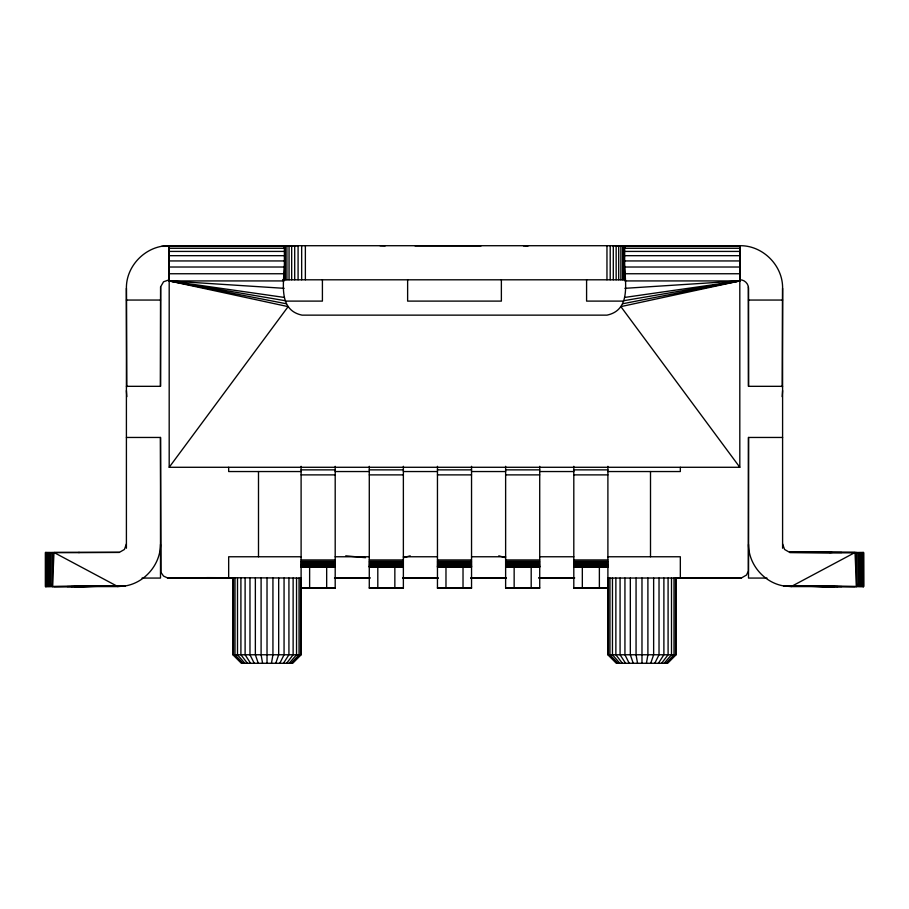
<?xml version="1.0" encoding="UTF-8"?>
<svg xmlns="http://www.w3.org/2000/svg" width="909" height="909" viewBox="0 0 909 909"><rect width="100%" height="100%" fill="white"/><g stroke="black" fill="none" stroke-linecap="round" stroke-linejoin="round"><path stroke-width="1.36" d="M126.408 386.325L160.495 386.325L160.62 286.846L163.54 281.79L169.188 279.802M782.592 437.456L748.505 437.456L748.38 571.022L746.516 575.022L741.46 577.942L676.069 578.067L676.069 654.764L667.547 663.286L616.416 663.286L607.894 654.764L607.894 466.328M782.194 386.814L782.592 288.323C782.99 265.542 762.765 245.316 739.983 245.714L169.017 245.714C146.235 245.316 126.01 265.542 126.408 288.323L126.408 548.241M284.062 245.714C289.346 265.269 270.916 308.594 302.038 315.139L606.962 315.139C638.084 308.594 619.654 265.269 624.938 245.714M126.408 437.456L160.495 437.456L160.495 543.98C160.7 564.091 145.122 582.658 125.283 585.941L52.495 586.589L53.972 552.502L119.363 552.377L124.419 549.456L126.408 543.98M782.16 396.665L782.592 390.586M160.62 286.846L160.495 386.325M271.461 663.286L272.939 654.764L272.939 578.067M646.424 663.286L647.901 654.764L647.901 578.067M275.768 663.286L278.677 654.764L278.677 578.067M650.73 663.286L653.639 654.764L653.639 578.067M279.802 663.286L284.062 654.764L284.062 578.067M654.764 663.286L659.025 654.764L659.025 578.067M283.449 663.286L288.926 654.764L288.926 578.067M658.411 663.286L663.888 654.764L663.888 578.067M739.812 245.714L739.812 467.283L169.188 467.283L288.13 306.628L169.188 280.926L284.062 280.926M286.608 663.286L293.13 654.764L293.13 578.067M661.57 663.286L668.092 654.764L668.092 578.067M289.164 663.286L296.539 654.764L296.539 578.067M664.127 663.286L671.501 654.764L671.501 578.067M291.039 663.286L299.05 654.764L299.05 578.067M666.002 663.286L674.012 654.764L674.012 578.067M292.198 663.286L300.584 654.764L300.584 578.067M667.161 663.286L675.546 654.764L675.546 578.067M301.106 466.328L301.106 654.764L292.584 663.286L241.453 663.286L232.931 654.764L232.931 578.067L167.54 577.942L163.54 576.079L161.007 572.465L160.495 437.456M855.028 586.589L783.717 585.941L791.114 586.589L855.028 552.502L856.505 586.589L783.717 585.941C763.878 582.646 748.3 564.091 748.505 543.98L748.505 437.456M403.437 557.694L410.22 555.831M622.62 303.776L739.812 280.926L624.938 280.926M623.892 300.686L739.812 280.926L624.938 288.323M624.676 297.436L739.812 280.926L620.87 306.617L739.812 467.283M523.55 245.896L528.493 245.714M289.676 245.885L295.436 245.714M673.16 245.885L678.921 245.714M79.424 552.502L45.45 552.502L45.45 586.589L117.886 586.589L125.283 585.941L53.972 586.589M697.373 578.067L702.305 577.635M415.015 245.85L481.054 245.885M642.254 245.873L650.23 245.873M258.77 245.873L266.746 245.873M78.549 586.589L125.283 585.941L67.198 586.589M76.833 586.589L125.283 585.941L71.072 586.589M161.62 246.362L167.245 246.328M201.787 245.896L217.024 245.714M74.311 586.589L125.283 585.941M204.82 245.885L220.148 245.714M526.095 245.737L527.288 245.714M251.929 245.885L286.914 245.714L286.914 279.802M78.549 552.502L119.363 552.377M485.451 578.067L505.268 578.01M539.219 577.908L574.602 577.806M470.942 578.022L506.37 577.931M538.969 577.851L574.397 577.76M294.13 245.714L298.084 245.714L298.084 279.802M612.916 245.714L673.955 245.805L617.95 245.771M169.188 246.362L284.062 246.362M624.938 246.362L739.812 246.362M169.188 248.282L284.062 248.282M624.938 248.282L739.812 248.282M169.188 251.418L284.062 251.418M624.938 251.418L739.812 251.418M169.188 255.679L284.062 255.679M624.938 255.679L739.812 255.679M169.188 260.94L284.062 260.94M624.938 260.94L739.812 260.94M169.188 267.019L284.062 267.019M624.938 267.019L739.812 267.019M169.188 273.745L284.062 273.745M624.938 273.745L739.812 273.745M282.642 279.802L624.938 279.802M739.812 279.802C744.426 279.631 748.584 283.699 748.505 288.323L748.505 386.325L782.592 386.325M126.408 300.05L160.495 300.05M748.505 300.05L782.592 300.05M285.483 301.106L322.411 301.106L322.411 279.802M623.517 301.106L586.589 301.106L586.589 279.802M301.106 469.862L335.194 469.862M369.281 469.862L403.369 469.862M437.456 469.862L471.544 469.862M505.631 469.862L539.719 469.862M573.806 469.862L607.894 469.862M301.106 471.544L228.67 471.544L228.67 467.283M335.194 471.544L369.281 471.544M403.369 471.544L437.456 471.544M471.544 471.544L505.631 471.544M539.719 471.544L573.806 471.544M607.894 471.544L680.33 471.544L680.33 467.283M301.106 474.884L335.194 474.884M369.281 474.884L403.369 474.884M437.456 474.884L471.544 474.884M505.631 474.884L539.719 474.884M573.806 474.884L607.894 474.884M829.576 552.502L863.55 552.502L863.55 586.589L791.114 586.589M301.106 556.763L228.67 556.763L228.67 578.067M335.194 556.763L369.281 556.763M403.369 556.763L437.456 556.763M471.544 556.763L505.631 556.763M539.719 556.763L573.806 556.763M607.894 556.763L680.33 556.763L680.33 578.067M301.106 559.944L335.194 559.944M369.281 559.944L403.369 559.944M437.456 559.944L471.544 559.944M505.631 559.944L539.719 559.944M573.806 559.944L607.894 559.944M301.106 561.387L335.194 561.387M369.281 561.387L403.369 561.387M437.456 561.387L471.544 561.387M505.631 561.387L539.719 561.387M573.806 561.387L607.894 561.387M301.106 562.728L335.194 562.728M369.281 562.728L403.369 562.728M437.456 562.728L471.544 562.728M505.631 562.728L539.719 562.728M573.806 562.728L607.894 562.728M301.106 563.944L335.194 563.944M369.281 563.944L403.369 563.944M437.456 563.944L471.544 563.944M505.631 563.944L539.719 563.944M573.806 563.944L607.894 563.944M301.106 565L335.194 565M369.281 565L403.369 565M437.456 565L471.544 565M505.631 565L539.719 565M573.806 565L607.894 565M301.106 565.852L335.194 565.852M369.281 565.852L403.369 565.852M437.456 565.852L471.544 565.852M505.631 565.852L539.719 565.852M573.806 565.852L607.894 565.852M301.106 566.477L335.194 566.477M369.281 566.477L403.369 566.477M437.456 566.477L471.544 566.477M505.631 566.477L539.719 566.477M573.806 566.477L607.894 566.477M301.106 566.864L335.194 566.864M369.281 566.864L403.369 566.864M437.456 566.864L471.544 566.864M505.631 566.864L539.719 566.864M573.806 566.864L607.894 566.864M301.106 566.989L335.194 566.989M369.281 566.989L403.369 566.989M437.456 566.989L471.544 566.989M505.631 566.989L539.719 566.989M573.806 566.989L607.894 566.989M142.031 578.067L160.495 578.067L160.495 544.48M301.106 578.067L206.695 577.635M334.478 578.067L369.997 578.067M402.573 578.067L438.172 578.067M470.726 578.067L506.427 578.067M539.014 578.067L574.545 578.067M607.894 578.067L741.46 577.942M766.969 578.067L748.505 578.067L748.505 544.48M301.106 587.839L335.194 587.839M369.281 587.839L403.369 587.839M437.456 587.839L471.544 587.839M505.631 587.839L539.719 587.839M573.806 587.839L607.894 587.839M301.106 588.293L335.194 588.293L335.194 466.328M607.894 588.293L573.806 588.293L573.806 466.328M232.931 654.764L301.106 654.764M607.894 654.764L676.069 654.764M379.985 245.714L385.189 245.862M230.75 245.714L290.471 245.805M855.028 552.502L789.637 552.377L784.581 549.456L782.592 543.98M856.358 552.502L789.637 552.377L830.451 552.502M167.54 577.942L232.59 577.988M832.167 552.502L789.637 552.377L841.802 552.502M334.603 577.76L370.031 577.851M402.63 577.931L438.058 578.022M837.928 586.589L783.717 585.941L829.576 586.589M841.802 586.589L783.717 585.941L830.451 586.589M832.167 586.589L783.717 585.941L834.689 586.589M284.062 288.323L169.188 280.926L286.38 303.776M234.465 245.771L235.42 245.839M345.75 555.819L365.52 557.694M284.324 297.436L169.188 280.926L285.108 300.686M498.78 555.831L505.563 557.694M53.972 552.502L117.886 586.589M616.802 663.286L608.416 654.764L608.416 578.067M241.839 663.286L233.454 654.764L233.454 578.067M617.961 663.286L609.95 654.764L609.95 578.067M242.998 663.286L234.988 654.764L234.988 578.067M619.836 663.286L612.461 654.764L612.461 578.067M244.873 663.286L237.499 654.764L237.499 578.067M622.392 663.286L615.87 654.764L615.87 578.067M247.43 663.286L240.908 654.764L240.908 578.067M625.551 663.286L620.074 654.764L620.074 578.067M250.589 663.286L245.112 654.764L245.112 578.067M629.198 663.286L624.938 654.764L624.938 578.067M254.236 663.286L249.975 654.764L249.975 578.067M633.232 663.286L630.323 654.764L630.323 578.067M258.27 663.286L255.361 654.764L255.361 578.067M637.539 663.286L636.061 654.764L636.061 578.067M262.576 663.286L261.099 654.764L261.099 578.067M126.408 390.586L126.84 396.665M126.408 288.323L126.805 386.814M863.55 586.589L863.448 552.502L863.448 586.589M748.38 286.846L748.505 386.325M863.107 552.502L863.13 586.589M863.039 552.502L863.039 586.589M862.414 552.502L862.414 586.589M861.562 552.502L861.562 586.589M860.505 552.502L860.505 586.589M859.289 552.502L859.289 586.589M857.948 552.502L857.948 586.589M856.505 552.502L856.505 586.589M782.592 288.323L782.592 548.241M739.983 245.714L739.983 279.802M650.503 471.544L650.503 556.763M641.981 578.067L641.981 663.286M624.676 245.714L624.676 279.802M623.892 245.714L623.892 279.802M622.62 245.714L622.62 279.802M620.87 245.714L620.87 279.802M618.699 245.714L618.699 279.802M616.154 245.714L616.154 279.802M613.302 245.714L613.302 279.802M610.212 245.714L610.212 279.802M606.962 245.714L606.962 279.802M599.372 566.989L599.372 588.293M582.328 566.989L582.328 588.293M539.719 466.328L539.719 588.293L505.631 588.293L505.631 466.328M531.197 566.989L531.197 588.293M514.153 566.989L514.153 588.293M501.37 279.802L501.37 301.106L407.63 301.106L407.63 279.802M471.544 466.328L471.544 588.293L437.456 588.293L437.456 466.328M463.022 566.989L463.022 588.293M445.978 566.989L445.978 588.293M403.369 466.328L403.369 588.293L369.281 588.293L369.281 466.328M394.847 566.989L394.847 588.293M377.803 566.989L377.803 588.293M326.672 566.989L326.672 588.293M309.628 566.989L309.628 588.293M305.367 245.714L305.367 279.802M301.663 245.714L301.663 279.802M294.709 245.714L294.709 279.802M291.675 245.714L291.675 279.802M289.051 245.714L289.051 279.802M285.346 245.714L285.346 279.802M284.381 245.714L284.381 279.802M267.019 578.067L267.019 663.286M258.497 471.544L258.497 556.763M169.188 245.714L169.188 467.283M169.017 245.714L169.017 279.802M52.495 552.502L52.495 586.589M51.052 552.502L51.052 586.589M49.711 552.502L49.711 586.589M48.495 552.502L48.495 586.589M47.438 552.502L47.438 586.589M46.586 552.502L46.586 586.589M45.961 552.502L45.961 586.589M45.893 552.502L45.893 586.589M45.575 552.502L45.575 586.589"/></g></svg>
